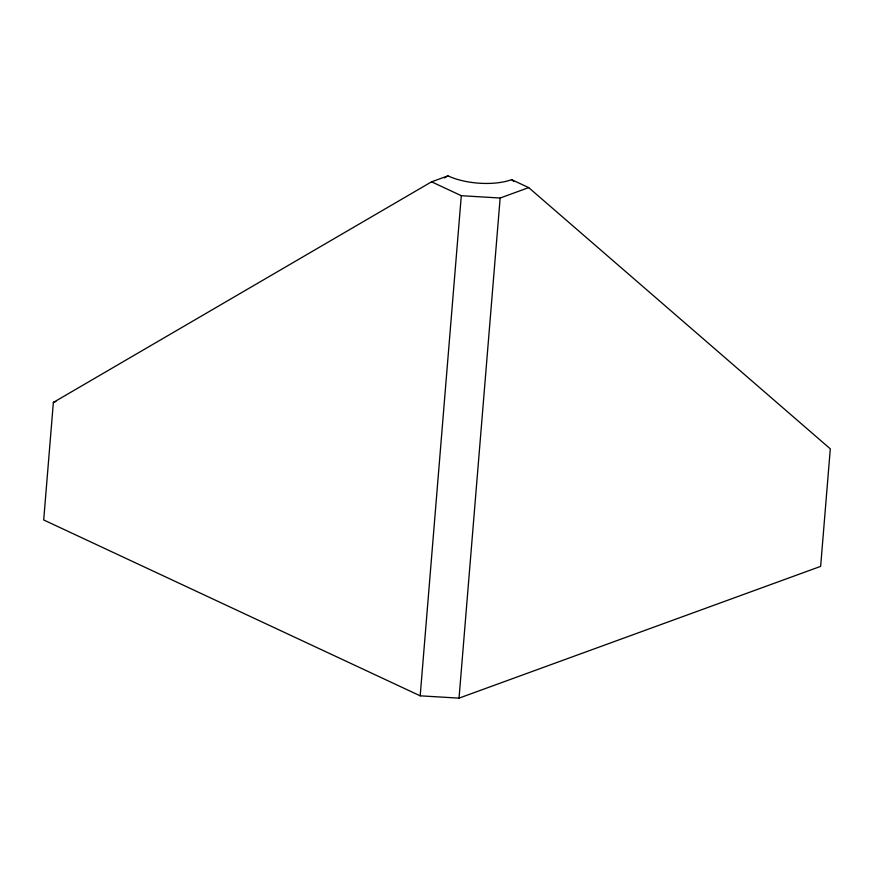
<?xml version="1.0" encoding="UTF-8"?>
<svg xmlns="http://www.w3.org/2000/svg" width="874" height="874" viewBox="0 0 874 874"><rect width="100%" height="100%" fill="white"/><g stroke="black" fill="none" stroke-linecap="round" stroke-linejoin="round"><path stroke-width="1.31" d="M53.358 402.433L43.7 519.964L420.186 695.824L459.036 698.14L820.642 566.374L830.3 448.843L528.694 187.615L511.651 179.662A45.186 18.671 4.7 0 1 447.947 175.86L431.581 181.814L53.358 402.433L55.881 401.516M420.186 695.824L461.297 195.7L431.581 181.814M459.036 698.14L500.147 198.027L528.694 187.615M444.407 177.914L447.947 175.86M461.297 195.7L500.147 198.027M511.651 179.662L513.715 181.442"/></g></svg>
